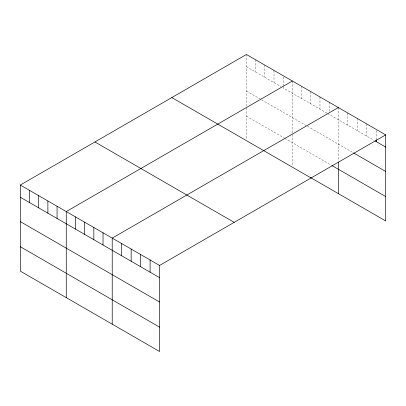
<?xml version="1.0" encoding="UTF-8"?>
<svg xmlns="http://www.w3.org/2000/svg" width="406" height="406" viewBox="0 0 406 406"><rect width="100%" height="100%" fill="white"/><g stroke="black" fill="none" stroke-linecap="round" stroke-linejoin="round"><path stroke-width="0.3" stroke-dasharray="2.03 1.52" d="M246.432 66.691L281.033 86.666M326.992 113.203L283.2 87.914L283.2 86.087M327.535 113.513L374.124 140.41M246.432 91.066L261.028 99.49M261.571 99.805L306.987 126.027M307.53 126.337L353.078 152.636M246.432 116.177L284.281 138.03M284.819 138.345L331.321 165.186M376.23 130.646L376.23 139.796M366.76 123.957L366.76 136.157M357.29 118.486L357.29 130.691M347.82 113.02L347.82 125.226M338.35 107.554L338.35 160.877M329.154 102.246L329.154 111.396M319.964 96.938L319.964 109.143M310.773 91.634L310.773 103.834M301.582 86.326L301.582 98.531M292.391 81.017L292.391 133.143M292.391 134.34L292.391 165.871M283.2 76.932L283.2 85.473M274.004 70.405L274.004 82.611M264.813 65.097L264.813 77.302M255.623 59.789L255.623 71.994M246.432 54.485L246.432 106.611M246.432 107.808L246.432 139.334"/><path stroke-width="0.61" d="M20.3 185.04L159.568 265.448L159.568 351.515L20.3 271.112L20.3 185.04L246.432 54.485L385.7 134.888L385.7 220.96L310.773 177.701M292.391 81.017L66.259 211.572L66.259 297.644M338.35 107.554L112.218 238.109L112.218 324.176M159.568 265.448L385.7 134.888M375.18 141.019L385.7 147.094M353.606 152.94L385.7 171.469M331.859 165.501L385.7 196.585M171.809 97.567L311.077 177.975M94.923 141.958L234.191 222.361M20.3 197.245L159.568 277.648M20.3 221.62L159.568 302.023M20.3 246.731L159.568 327.14M376.23 139.796L376.23 141.628M338.35 162.07L338.35 193.621M150.098 259.977L150.098 272.182M140.628 254.511L140.628 266.717M131.158 249.04L131.158 261.246M121.688 243.575L121.688 255.78M103.028 232.8L103.028 245.006M93.837 227.492L93.837 239.697M84.641 222.189L84.641 234.389M75.45 216.88L75.45 229.085M57.068 206.268L57.068 218.469M47.878 200.96L47.878 213.165M38.682 195.651L38.682 207.857M29.491 190.348L29.491 202.548"/></g></svg>
